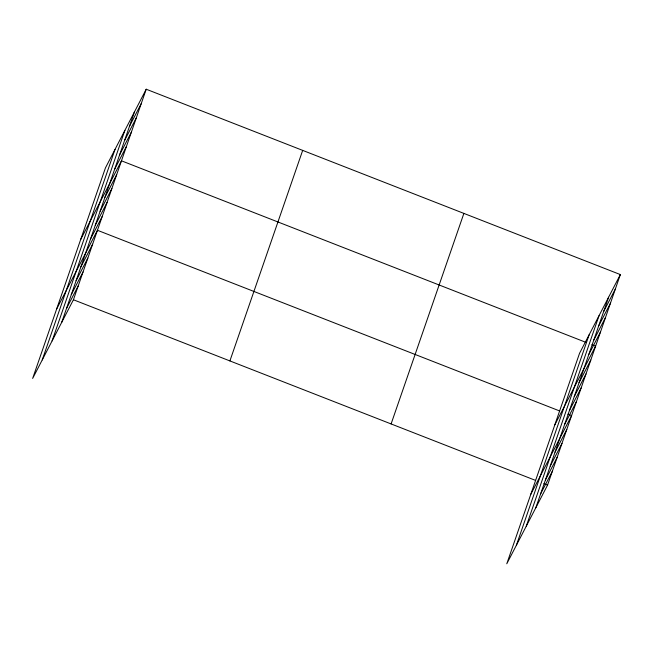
<?xml version="1.0" encoding="UTF-8"?>
<svg xmlns="http://www.w3.org/2000/svg" width="653" height="653" viewBox="0 0 653 653"><rect width="100%" height="100%" fill="white"/><g stroke="black" fill="none" stroke-linecap="round" stroke-linejoin="round"><path stroke-width="0.98" d="M42.233 359.95L115.018 149.415M52.101 340.907L124.886 130.371M61.684 322.427L134.469 111.892M146.215 89.224L105.435 167.903L32.65 378.43L73.43 299.76L146.215 89.224L620.35 274.57L547.565 485.097L506.785 563.776L579.57 353.24L620.35 274.57M229.897 360.921L302.682 150.386M391.098 423.936L463.883 213.409M516.368 545.288L589.153 334.76M526.236 526.245L599.021 315.717M535.819 507.765L608.604 297.229M129.514 126.209L141.268 103.541M124.568 140.526L136.314 117.858M119.621 154.843L131.367 132.175M114.667 169.16L126.421 146.492M80.686 239.48L121.466 160.809L586.402 342.547M104.913 197.369L116.667 174.702M100.113 211.262L111.859 188.595M95.305 225.154L107.059 202.495M90.506 239.055L102.252 216.388M56.672 308.959L97.452 230.28L559.621 410.949M80.899 266.84L92.644 244.181M76.091 280.741L87.845 258.074M71.291 294.634L83.037 271.966M66.484 308.526L78.238 285.859M603.65 311.546L615.404 288.887M598.703 325.863L610.449 303.196M593.757 340.18L605.502 317.513M588.802 354.497L600.556 331.83M554.821 424.825L595.601 346.147L591.92 344.711M579.048 382.707L590.802 360.04M574.248 396.608L585.994 373.94M569.44 410.5L581.194 387.833M564.641 424.393L576.387 401.726M530.799 494.297L571.587 415.626L567.906 414.182M555.034 452.186L566.78 429.519M550.226 466.079L561.98 443.411M545.426 479.971L557.172 457.312M540.619 493.872L552.373 471.205M73.43 299.76L535.599 480.42M543.884 483.661L547.565 485.097"/></g></svg>
